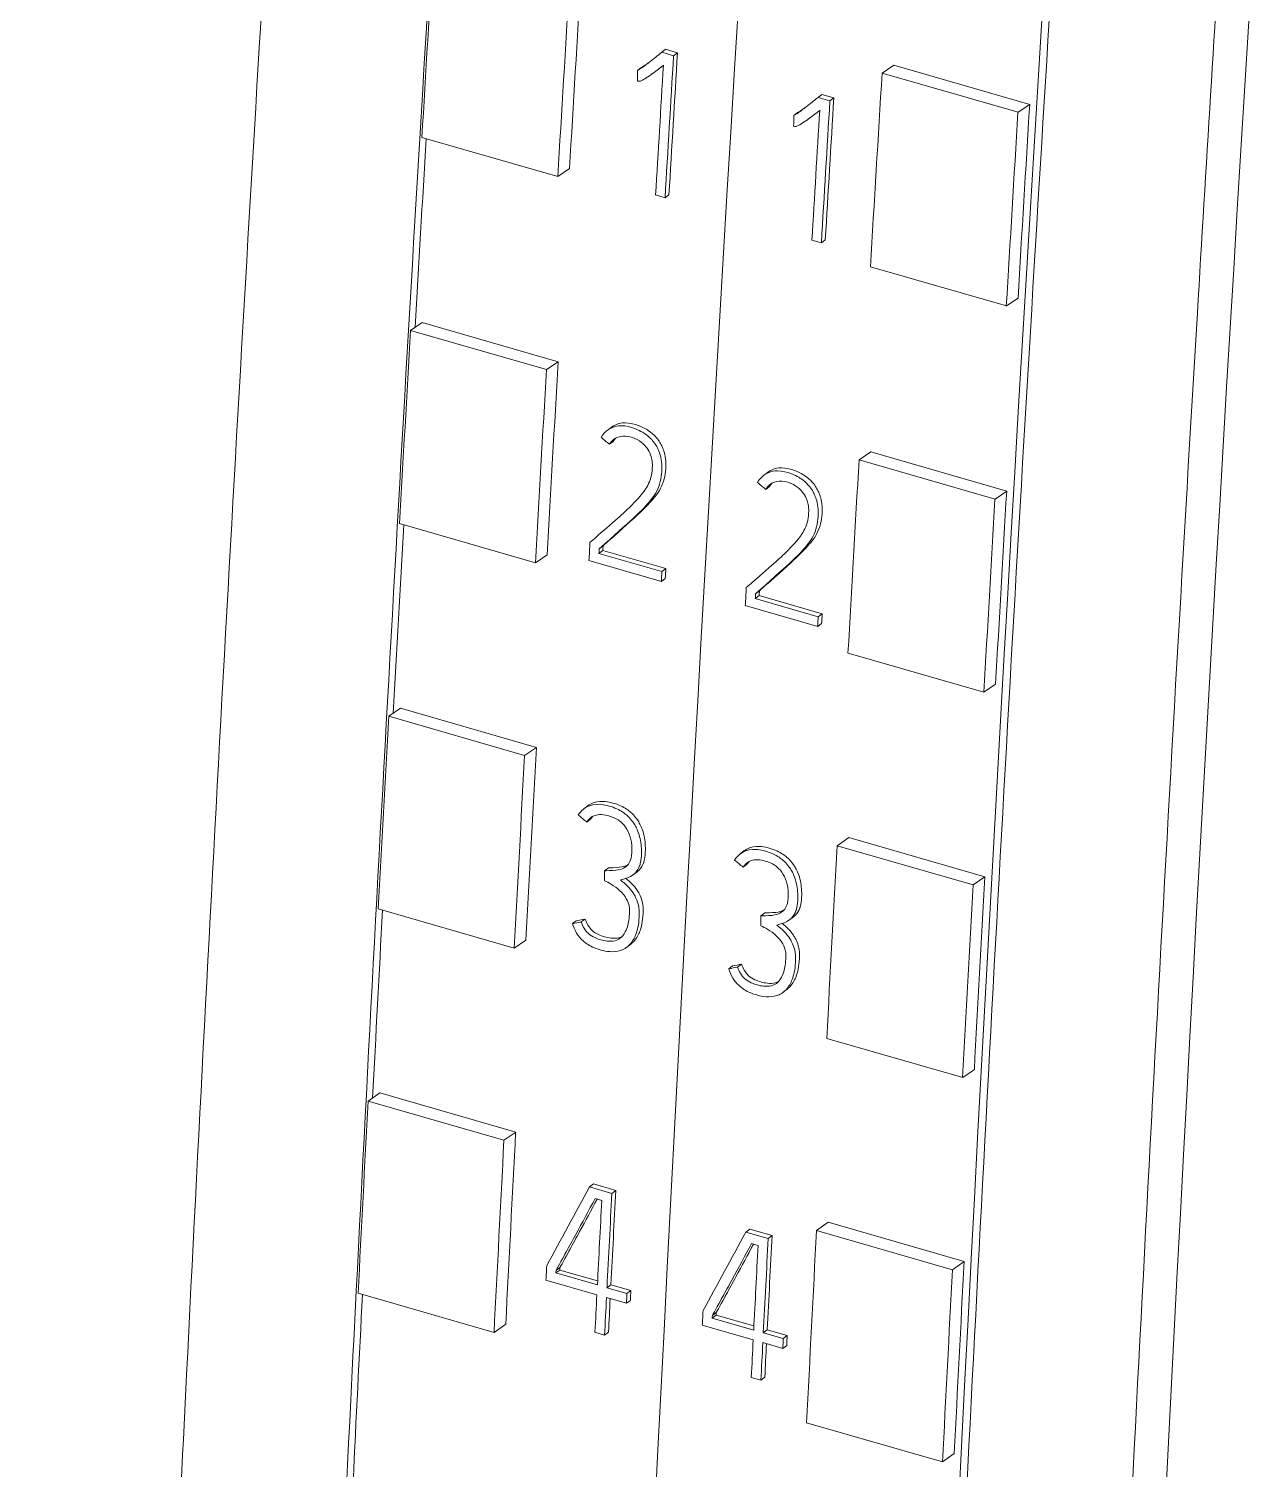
# Model space of a CAD drawing. Header units: inches. Extents: x 9220 to 92460, y -39241 to 4813.
# Drawn here: x 74714.8 to 74726.42, y -33770.7 to -33757.09 of the extents above; entities that cross this region are included whole.
import ezdxf

# ---------------------------------------------------------------- set-up
doc = ezdxf.new("R2010")
doc.units = ezdxf.units.IN
doc.header["$MEASUREMENT"] = 0

# ---------------------------------------------------------------- blocks, each defined once
blk = doc.blocks.new('A$C027ebf9d')
at = {"color": 0, "linetype": 'Continuous', "lineweight": 0}
for p, q in [((21.52031, -15.81854), (21.52228, -15.81705)), ((21.52627, -15.82026), (21.52031, -15.81854)), ((21.52228, -15.81705), (21.52823, -15.81877)), ((21.52627, -15.82026), (21.52823, -15.81877)), ((21.50811, -15.82762), (21.51007, -15.82613)), ((21.5174, -15.82797), (21.51936, -15.82648)), ((21.6309, -15.82895), (21.63677, -15.825)), ((21.70496, -15.84469), (21.63677, -15.825)), ((21.69909, -15.84864), (21.6309, -15.82895)), ((21.59875, -15.84117), (21.60071, -15.83968)), ((21.60471, -15.84289), (21.59875, -15.84117)), ((21.60071, -15.83968), (21.60667, -15.8414)), ((21.60471, -15.84289), (21.60667, -15.8414)), ((21.69909, -15.84864), (21.70496, -15.84469)), ((21.58654, -15.85025), (21.5885, -15.84876)), ((21.59584, -15.8506), (21.5978, -15.84911)), ((21.40002, -15.86123), (21.46821, -15.88092)), ((21.47408, -15.87694), (21.46821, -15.88092)), ((21.51727, -15.89017), (21.522, -15.89154)), ((21.522, -15.89154), (21.52396, -15.89005)), ((21.5957, -15.9128), (21.60043, -15.91417)), ((21.60043, -15.91417), (21.60239, -15.91268)), ((21.69324, -15.94588), (21.62505, -15.92619)), ((21.69911, -15.9419), (21.69324, -15.94588)), ((21.39432, -15.95817), (21.4002, -15.95416)), ((21.4002, -15.95416), (21.46839, -15.97384)), ((21.39432, -15.95817), (21.46252, -15.97785)), ((21.46252, -15.97785), (21.46839, -15.97384)), ((21.493, -16.00831), (21.49496, -16.00682)), ((21.49407, -16.01533), (21.49603, -16.01384)), ((21.61935, -16.02313), (21.62523, -16.01912)), ((21.69342, -16.0388), (21.62523, -16.01912)), ((21.68755, -16.04281), (21.61935, -16.02313)), ((21.57143, -16.03094), (21.57339, -16.02945)), ((21.57251, -16.03796), (21.57447, -16.03647)), ((21.68755, -16.04281), (21.69342, -16.0388)), ((21.38877, -16.05515), (21.45696, -16.07483)), ((21.46283, -16.07079), (21.45696, -16.07483)), ((21.48883, -16.0701), (21.49079, -16.06861)), ((21.52042, -16.07922), (21.48883, -16.0701)), ((21.48896, -16.06772), (21.49092, -16.06623)), ((21.49079, -16.06861), (21.52238, -16.07773)), ((21.48382, -16.07368), (21.52014, -16.08417)), ((21.52042, -16.07922), (21.52238, -16.07773)), ((21.52014, -16.08417), (21.5221, -16.08268)), ((21.56726, -16.09273), (21.56922, -16.09124)), ((21.59885, -16.10185), (21.56726, -16.09273)), ((21.5674, -16.09035), (21.56936, -16.08886)), ((21.56922, -16.09124), (21.60081, -16.10036)), ((21.56225, -16.09631), (21.59857, -16.1068)), ((21.59885, -16.10185), (21.60081, -16.10036)), ((21.59857, -16.1068), (21.60053, -16.10531)), ((21.68199, -16.13979), (21.6138, -16.12011)), ((21.68786, -16.13575), (21.68199, -16.13979)), ((21.38336, -16.15184), (21.38924, -16.14777)), ((21.38336, -16.15184), (21.45155, -16.17152)), ((21.38924, -16.14777), (21.45743, -16.16745)), ((21.45155, -16.17152), (21.45743, -16.16745)), ((21.4812, -16.19829), (21.48317, -16.1968)), ((21.4827, -16.20499), (21.48466, -16.20351)), ((21.60839, -16.2168), (21.61427, -16.21273)), ((21.67658, -16.23648), (21.60839, -16.2168)), ((21.68246, -16.23241), (21.61427, -16.21273)), ((21.55964, -16.22092), (21.5616, -16.21943)), ((21.49165, -16.22937), (21.49361, -16.22788)), ((21.50599, -16.2314), (21.50795, -16.22991)), ((21.56113, -16.22762), (21.56309, -16.22613)), ((21.67658, -16.23648), (21.68246, -16.23241)), ((21.3781, -16.24855), (21.44629, -16.26824)), ((21.57008, -16.252), (21.57204, -16.25051)), ((21.58442, -16.25403), (21.58639, -16.25254)), ((21.47551, -16.25592), (21.47747, -16.25444)), ((21.47997, -16.2551), (21.48194, -16.25362)), ((21.45216, -16.26414), (21.44629, -16.26824)), ((21.50288, -16.26768), (21.50484, -16.26619)), ((21.55394, -16.27855), (21.55591, -16.27706)), ((21.55841, -16.27773), (21.56037, -16.27625)), ((21.58131, -16.29031), (21.58327, -16.28882)), ((21.67132, -16.3332), (21.60313, -16.31351)), ((21.67719, -16.3291), (21.67132, -16.3332)), ((21.37298, -16.345), (21.37886, -16.34087)), ((21.37298, -16.345), (21.44117, -16.36468)), ((21.37886, -16.34087), (21.44705, -16.36056)), ((21.44117, -16.36468), (21.44705, -16.36056)), ((21.48406, -16.38808), (21.48602, -16.3866)), ((21.48406, -16.38808), (21.49531, -16.39133)), ((21.49728, -16.38984), (21.48602, -16.3866)), ((21.49531, -16.39133), (21.49728, -16.38984)), ((21.49023, -16.39487), (21.48692, -16.39392)), ((21.56249, -16.41071), (21.56445, -16.40922)), ((21.56249, -16.41071), (21.57375, -16.41396)), ((21.57571, -16.41247), (21.56445, -16.40922)), ((21.59801, -16.40996), (21.60389, -16.40583)), ((21.6662, -16.42964), (21.59801, -16.40996)), ((21.67208, -16.42552), (21.60389, -16.40583)), ((21.56867, -16.4175), (21.56536, -16.41655)), ((21.57375, -16.41396), (21.57571, -16.41247)), ((21.6662, -16.42964), (21.67208, -16.42552)), ((21.46723, -16.43128), (21.4692, -16.42979)), ((21.46723, -16.43128), (21.48804, -16.43728)), ((21.4673, -16.42999), (21.46926, -16.42851)), ((21.48815, -16.43526), (21.4692, -16.42979)), ((21.48779, -16.44221), (21.46225, -16.43484)), ((21.49286, -16.43868), (21.49483, -16.43719)), ((21.49286, -16.43868), (21.50289, -16.44157)), ((21.50485, -16.44008), (21.49483, -16.43719)), ((21.50289, -16.44157), (21.50485, -16.44008)), ((21.36801, -16.44146), (21.4362, -16.46114)), ((21.50264, -16.4465), (21.49261, -16.44361)), ((21.50264, -16.4465), (21.5046, -16.44501)), ((21.54567, -16.45391), (21.54763, -16.45242)), ((21.54567, -16.45391), (21.56647, -16.45991)), ((21.54573, -16.45262), (21.5477, -16.45114)), ((21.56658, -16.45789), (21.54763, -16.45242)), ((21.44208, -16.45699), (21.4362, -16.46114)), ((21.49165, -16.46244), (21.48682, -16.46104)), ((21.49165, -16.46244), (21.49361, -16.46095)), ((21.56622, -16.46484), (21.54069, -16.45747)), ((21.5713, -16.4613), (21.57326, -16.45982)), ((21.5713, -16.4613), (21.58132, -16.4642)), ((21.58329, -16.46271), (21.57326, -16.45982)), ((21.58132, -16.4642), (21.58329, -16.46271)), ((21.58107, -16.46913), (21.57104, -16.46623)), ((21.58107, -16.46913), (21.58303, -16.46764)), ((21.57008, -16.48506), (21.56526, -16.48367)), ((21.57008, -16.48506), (21.57204, -16.48358)), ((21.66123, -16.5261), (21.59304, -16.50642)), ((21.66711, -16.52195), (21.66123, -16.5261))]:
    blk.add_line(p, q, dxfattribs=at)
for centre, major_axis, ratio, start_param, end_param in [((41.12251, -2.63201), (-10.9193, -37.82555), 0.433013, -1.102762, -0.989056), ((41.12251, -2.63201), (-10.9193, -37.82555), 0.433013, -1.102762, -0.989056), ((41.27253, -2.67532), (-10.9193, -37.82555), 0.433013, -1.100465, -0.991379), ((41.35802, -2.69971), (-10.90947, -37.79151), 0.433013, -1.097566, -0.991094), ((41.04409, -2.60938), (-10.9193, -37.82555), 0.433013, -1.093672, -1.090953), ((41.09462, -2.62398), (-10.9197, -37.82543), 0.43303, -1.092978, -1.090984), ((41.08989, -2.62281), (-10.92079, -37.82921), 0.43303, -1.092807, -1.090985), ((41.1732, -2.64686), (-8.71998, -38.45003), 0.458432, -1.119259, -1.119112), ((41.16832, -2.64544), (-10.92079, -37.82921), 0.43303, -1.092807, -1.090985), ((41.17306, -2.6466), (-10.9197, -37.82543), 0.43303, -1.092978, -1.090984), ((41.26912, -2.67434), (-10.9193, -37.82555), 0.433013, -1.093672, -1.090953), ((41.25163, -2.66949), (-8.71998, -38.45003), 0.458432, -1.119259, -1.119112), ((41.04409, -2.60938), (-10.9193, -37.82555), 0.433013, -1.08824, -1.085523), ((43.9154, -3.4385), (-66.73006, 53.14729), 0.280885, 1.456745, 1.456809), ((43.99384, -3.46113), (-66.73006, 53.14729), 0.280885, 1.456745, 1.456809), ((41.26912, -2.67434), (-10.9193, -37.82555), 0.433013, -1.08824, -1.085523), ((41.06747, -2.61634), (-10.92079, -37.82922), 0.43303, -1.08592, -1.085665), ((41.07221, -2.6175), (-10.9197, -37.82544), 0.43303, -1.085868, -1.085802), ((41.1038, -2.62662), (-10.9197, -37.82543), 0.43303, -1.085802, -1.085663), ((41.14591, -2.63897), (-10.92079, -37.82922), 0.43303, -1.08592, -1.085665), ((41.15064, -2.64013), (-10.9197, -37.82544), 0.43303, -1.085868, -1.085802), ((41.18223, -2.64925), (-10.9197, -37.82543), 0.43303, -1.085802, -1.085663), ((41.04409, -2.60938), (-10.9193, -37.82555), 0.433013, -1.082811, -1.080096), ((43.61497, -3.35177), (-68.21995, 53.56006), 0.275788, 1.461318, 1.461382), ((43.6934, -3.3744), (-68.21995, 53.56006), 0.275788, 1.461318, 1.461382), ((41.1587, -2.64268), (-8.67458, -38.4625), 0.458913, -1.108631, -1.108493), ((41.26912, -2.67434), (-10.9193, -37.82555), 0.433013, -1.082811, -1.080096), ((41.23714, -2.66531), (-8.67458, -38.4625), 0.458913, -1.108631, -1.108493), ((38.39562, -1.84481), (-78.37128, -17.14586), 0.134473, 1.323896, 1.323955), ((38.47405, -1.86744), (-78.37128, -17.14586), 0.134473, 1.323896, 1.323955), ((41.04409, -2.60938), (-10.9193, -37.82555), 0.433013, -1.077386, -1.074672), ((41.0958, -2.62452), (-10.92079, -37.82921), 0.43303, -1.076974, -1.075642), ((41.17423, -2.64715), (-10.92079, -37.82921), 0.43303, -1.076974, -1.075642), ((41.26912, -2.67434), (-10.9193, -37.82555), 0.433013, -1.077386, -1.074672), ((41.07017, -2.61712), (-10.92079, -37.82922), 0.43303, -1.075678, -1.075642), ((41.0958, -2.62452), (-10.92079, -37.82921), 0.43303, -1.075503, -1.074973), ((41.10583, -2.62741), (-10.92079, -37.82922), 0.43303, -1.075642, -1.075503), ((41.14861, -2.63975), (-10.92079, -37.82922), 0.43303, -1.075678, -1.075642), ((41.17423, -2.64715), (-10.92079, -37.82921), 0.43303, -1.075503, -1.074973), ((41.18426, -2.65004), (-10.92079, -37.82922), 0.43303, -1.075642, -1.075503)]:
    blk.add_ellipse(centre, major_axis=major_axis, ratio=ratio, start_param=start_param, end_param=end_param, dxfattribs=at)
at = {"color": 0, "linetype": 'Continuous', "lineweight": 0, "extrusion": (0, 0, -1)}
for centre, major_axis, ratio, start_param, end_param in [((40.9759, -2.58969), (10.92257, 37.8369), 0.433013, -2.05064, -2.047921), ((41.04409, -2.60938), (10.92257, 37.8369), 0.433013, -2.05064, -2.047921), ((41.09462, -2.62418), (10.92079, 37.82921), 0.43303, -2.050607, -2.048614), ((41.20093, -2.65465), (10.92257, 37.8369), 0.433013, -2.05064, -2.047921), ((41.17305, -2.64681), (10.92079, 37.82921), 0.43303, -2.050607, -2.048614), ((41.26912, -2.67434), (10.92257, 37.8369), 0.433013, -2.05064, -2.047921), ((40.97249, -2.58871), (10.9193, 37.82555), 0.433013, -2.053449, -2.050796), ((40.9759, -2.58969), (10.92257, 37.8369), 0.433013, -2.05607, -2.053353), ((41.04409, -2.60938), (10.92257, 37.8369), 0.433013, -2.05607, -2.053353), ((41.20093, -2.65465), (10.92257, 37.8369), 0.433013, -2.05607, -2.053353), ((41.26912, -2.67434), (10.92257, 37.8369), 0.433013, -2.05607, -2.053353), ((40.97249, -2.58871), (10.9193, 37.82555), 0.433013, -2.058879, -2.056228), ((41.0722, -2.61771), (10.92079, 37.82922), 0.43303, -2.055789, -2.055723), ((41.10379, -2.62683), (10.92079, 37.82922), 0.43303, -2.055928, -2.055789), ((41.15064, -2.64034), (10.92079, 37.82922), 0.43303, -2.055789, -2.055723), ((41.18222, -2.64946), (10.92079, 37.82922), 0.43303, -2.055928, -2.055789), ((40.9759, -2.58969), (10.92257, 37.8369), 0.433013, -2.061497, -2.058781), ((41.04409, -2.60938), (10.92257, 37.8369), 0.433013, -2.061497, -2.058781), ((41.20093, -2.65465), (10.92257, 37.8369), 0.433013, -2.061497, -2.058781), ((41.26912, -2.67434), (10.92257, 37.8369), 0.433013, -2.061497, -2.058781), ((40.97249, -2.58871), (10.9193, 37.82555), 0.433013, -2.064306, -2.061657), ((38.39518, -1.84489), (-78.37912, -17.14757), 0.134473, -1.323957, -1.323899), ((38.47361, -1.86752), (-78.37912, -17.14757), 0.134473, -1.323957, -1.323899), ((40.9759, -2.58969), (10.92257, 37.8369), 0.433013, -2.066921, -2.064207), ((41.04409, -2.60938), (10.92257, 37.8369), 0.433013, -2.066921, -2.064207), ((40.59797, -2.4808), (-24.57412, -33.77302), 0.206653, 1.000887, 1.002152), ((41.09581, -2.62432), (10.9197, 37.82543), 0.43303, -2.065953, -2.064621), ((41.09098, -2.62313), (10.92079, 37.82921), 0.43303, -2.065951, -2.064757), ((40.67641, -2.50343), (-24.57412, -33.77302), 0.206653, 1.000887, 1.002152), ((41.20093, -2.65465), (10.92257, 37.8369), 0.433013, -2.066921, -2.064207), ((41.16941, -2.64576), (10.92079, 37.82921), 0.43303, -2.065951, -2.064757), ((41.17424, -2.64695), (10.9197, 37.82543), 0.43303, -2.065953, -2.064621), ((41.06544, -2.61576), (10.92079, 37.82921), 0.43303, -2.066089, -2.065884), ((41.07017, -2.61692), (10.9197, 37.82543), 0.43303, -2.065953, -2.065917), ((41.26912, -2.67434), (10.92257, 37.8369), 0.433013, -2.066921, -2.064207), ((41.10583, -2.62721), (10.9197, 37.82543), 0.43303, -2.066092, -2.065953), ((40.97249, -2.58871), (10.9193, 37.82555), 0.433013, -2.06973, -2.067083), ((41.09098, -2.62313), (10.92079, 37.82921), 0.43303, -2.066619, -2.066089), ((41.09581, -2.62432), (10.9197, 37.82543), 0.43303, -2.066622, -2.066149), ((41.14387, -2.63838), (10.92079, 37.82922), 0.43303, -2.066089, -2.065884), ((41.14861, -2.63955), (10.9197, 37.82543), 0.43303, -2.065953, -2.065917), ((41.18427, -2.64984), (10.9197, 37.82543), 0.43303, -2.066092, -2.065953), ((41.16941, -2.64576), (10.92079, 37.82921), 0.43303, -2.066619, -2.066089), ((41.17424, -2.64695), (10.9197, 37.82543), 0.43303, -2.066622, -2.066149)]:
    blk.add_ellipse(centre, major_axis=major_axis, ratio=ratio, start_param=start_param, end_param=end_param, dxfattribs=at)
at = {"color": 0, "linetype": 'Continuous', "lineweight": 0}
for points, knots in [([(21.28497, -19.35169), (21.28551, -19.23731), (21.28761, -18.96393), (21.29389, -18.52754), (21.30585, -17.98916), (21.32149, -17.48825), (21.3411, -16.98678), (21.36468, -16.4697), (21.39233, -15.96262), (21.41376, -15.61777), (21.42085, -15.50784)], [0.1285183, 0.1285183, 0.1285183, 0.1285183, 0.1989102, 0.2963502, 0.3949059, 0.525445, 0.5979674, 0.6950356, 0.8333844, 0.8979673, 0.8979673, 0.8979673, 0.8979673]), ([(21.33197, -15.59484), (21.32738, -15.6678), (21.3085, -15.97563), (21.28285, -16.44608), (21.25927, -16.96315), (21.23966, -17.46463), (21.22402, -17.96554), (21.21206, -18.50391), (21.20572, -18.94441), (21.20341, -19.24922), (21.20286, -19.39486), (21.20277, -19.42214)], [0.1237088, 0.1237088, 0.1237088, 0.1237088, 0.1666156, 0.3049644, 0.4020326, 0.474555, 0.6050941, 0.7036498, 0.8010898, 0.8739842, 0.8907937, 0.8907937, 0.8907937, 0.8907937]), ([(21.72771, -15.59642), (21.72062, -15.70635), (21.69919, -16.0512), (21.67154, -16.55828), (21.64796, -17.07536), (21.62835, -17.57683), (21.61271, -18.07774), (21.60075, -18.61612), (21.59447, -19.05251), (21.59237, -19.3259), (21.59183, -19.44027)], [0.1020327, 0.1020327, 0.1020327, 0.1020327, 0.1666156, 0.3049644, 0.4020326, 0.474555, 0.6050941, 0.7036498, 0.8010898, 0.8714817, 0.8714817, 0.8714817, 0.8714817]), ([(21.80249, -15.73067), (21.7979, -15.80362), (21.77902, -16.11146), (21.75337, -16.5819), (21.72978, -17.09898), (21.71018, -17.60046), (21.69454, -18.10136), (21.68258, -18.63974), (21.67624, -19.08023), (21.67393, -19.38505), (21.67337, -19.53069), (21.67329, -19.55797)], [0.1237088, 0.1237088, 0.1237088, 0.1237088, 0.1666156, 0.3049644, 0.4020326, 0.474555, 0.6050941, 0.7036498, 0.8010898, 0.8739842, 0.8907937, 0.8907937, 0.8907937, 0.8907937]), ([(21.52031, -15.81854), (21.51831, -15.82021), (21.51652, -15.82165), (21.51172, -15.82537), (21.51029, -15.8264), (21.50811, -15.82762)], [-0.04290218, -0.04290218, -0.04290218, -0.04290218, -0.02373339, -0.02373339, 0, 0, 0, 0]), ([(21.50809, -15.83299), (21.50845, -15.83309), (21.50889, -15.8331), (21.50944, -15.83305), (21.50976, -15.83294), (21.51036, -15.83269), (21.51089, -15.83245), (21.51282, -15.83129), (21.51401, -15.83046), (21.517, -15.82831), (21.51917, -15.82663), (21.52117, -15.82505)], [-0.0674581, -0.0674581, -0.0674581, -0.0674581, -0.05865765, -0.05865765, -0.04700766, -0.04700766, -0.03639713, -0.03639713, -0.02426395, -0.02426395, 0, 0, 0, 0]), ([(21.51007, -15.82613), (21.51092, -15.82566), (21.51176, -15.82515), (21.51257, -15.82461), (21.51282, -15.82445), (21.51306, -15.82428), (21.5133, -15.82411), (21.51352, -15.82396), (21.51373, -15.8238), (21.51395, -15.82364)], [0, 0, 0, 0, 0.1926145, 0.1926145, 0.1926145, 0.2505507, 0.2505507, 0.2505507, 0.30284, 0.30284, 0.30284, 0.30284]), ([(21.59875, -15.84117), (21.59674, -15.84284), (21.59495, -15.84428), (21.59015, -15.848), (21.58872, -15.84903), (21.58654, -15.85025)], [-0.04290218, -0.04290218, -0.04290218, -0.04290218, -0.02373339, -0.02373339, 0, 0, 0, 0]), ([(21.58652, -15.85562), (21.58688, -15.85572), (21.58732, -15.85573), (21.58787, -15.85568), (21.58819, -15.85557), (21.58879, -15.85532), (21.58932, -15.85508), (21.59126, -15.85391), (21.59245, -15.85309), (21.59544, -15.85094), (21.5976, -15.84925), (21.5996, -15.84768)], [-0.0674581, -0.0674581, -0.0674581, -0.0674581, -0.05865765, -0.05865765, -0.04700766, -0.04700766, -0.03639713, -0.03639713, -0.02426395, -0.02426395, 0, 0, 0, 0]), ([(21.5885, -15.84876), (21.58936, -15.84829), (21.5902, -15.84778), (21.59101, -15.84724), (21.59125, -15.84707), (21.59149, -15.84691), (21.59173, -15.84674), (21.59195, -15.84658), (21.59217, -15.84643), (21.59238, -15.84627)], [0, 0, 0, 0, 0.1926145, 0.1926145, 0.1926145, 0.2505507, 0.2505507, 0.2505507, 0.30284, 0.30284, 0.30284, 0.30284]), ([(21.48896, -16.06772), (21.50412, -16.05428), (21.51084, -16.04837), (21.51725, -16.04026), (21.51871, -16.03758), (21.52045, -16.03075), (21.52065, -16.02728), (21.51987, -16.02102), (21.51912, -16.01911), (21.51771, -16.01616), (21.51663, -16.01442), (21.51445, -16.01205), (21.51334, -16.01102), (21.51089, -16.00938), (21.50787, -16.00741), (21.50086, -16.00581), (21.49891, -16.00597), (21.49596, -16.00656), (21.49446, -16.00724), (21.49186, -16.00913), (21.49076, -16.01036), (21.48995, -16.01182)], [-0.577632, -0.577632, -0.577632, -0.577632, -0.4218567, -0.4218567, -0.3335936, -0.3335936, -0.2508856, -0.2508856, -0.1765842, -0.1765842, -0.1052836, -0.1052836, -0.0615445, -0.0615445, -0.0432006, -0.0432006, -0.0306892, -0.0306892, -0.015343, -0.015343, 0, 0, 0, 0]), ([(21.49496, -16.00682), (21.49502, -16.00678), (21.49507, -16.00673), (21.49643, -16.00574), (21.49794, -16.00507), (21.50088, -16.00448), (21.50284, -16.00433), (21.50984, -16.00593), (21.51284, -16.00788), (21.51531, -16.00954), (21.51641, -16.01057), (21.51857, -16.01292), (21.51966, -16.01465), (21.52111, -16.01769), (21.52184, -16.0196), (21.52264, -16.02601), (21.52236, -16.02949), (21.52066, -16.03612), (21.5192, -16.03879), (21.51277, -16.04691), (21.50606, -16.0528), (21.49092, -16.06623)], [0.0146882, 0.0146882, 0.0146882, 0.0146882, 0.0153724, 0.0153724, 0.0307479, 0.0307479, 0.0432247, 0.0432247, 0.0614092, 0.0614092, 0.1039631, 0.1039631, 0.1725743, 0.1725743, 0.2436776, 0.2436776, 0.3281316, 0.3281316, 0.4221631, 0.4221631, 0.5870155, 0.5870155, 0.5870155, 0.5870155]), ([(21.49407, -16.01533), (21.49461, -16.01445), (21.49524, -16.01366), (21.49676, -16.0124), (21.49758, -16.01196), (21.50003, -16.01119), (21.50172, -16.01114), (21.50487, -16.0116), (21.50647, -16.01212), (21.5096, -16.01382), (21.51087, -16.01489), (21.51267, -16.01677), (21.51345, -16.01781), (21.5145, -16.01978), (21.51506, -16.02106), (21.51575, -16.02513), (21.51568, -16.02756), (21.51485, -16.03307), (21.51362, -16.03555), (21.51013, -16.04092), (21.50672, -16.04444), (21.50135, -16.04974), (21.49745, -16.05323), (21.48433, -16.06457)], [-0.6274526, -0.6274526, -0.6274526, -0.6274526, -0.6009461, -0.6009461, -0.5752728, -0.5752728, -0.5340661, -0.5340661, -0.4924008, -0.4924008, -0.4483741, -0.4483741, -0.4067253, -0.4067253, -0.3748733, -0.3748733, -0.3368935, -0.3368935, -0.2736708, -0.2736708, -0.1653786, -0.1653786, 0, 0, 0, 0]), ([(21.5674, -16.09035), (21.58255, -16.0769), (21.58928, -16.071), (21.59569, -16.06289), (21.59715, -16.0602), (21.59889, -16.05338), (21.59909, -16.04991), (21.5983, -16.04365), (21.59756, -16.04174), (21.59614, -16.03879), (21.59506, -16.03705), (21.59288, -16.03468), (21.59178, -16.03365), (21.58932, -16.03201), (21.5863, -16.03004), (21.57929, -16.02844), (21.57734, -16.0286), (21.5744, -16.02919), (21.57289, -16.02986), (21.5703, -16.03176), (21.56919, -16.03299), (21.56838, -16.03445)], [-0.577632, -0.577632, -0.577632, -0.577632, -0.4218567, -0.4218567, -0.3335936, -0.3335936, -0.2508856, -0.2508856, -0.1765842, -0.1765842, -0.1052836, -0.1052836, -0.0615445, -0.0615445, -0.0432006, -0.0432006, -0.0306892, -0.0306892, -0.015343, -0.015343, 0, 0, 0, 0]), ([(21.57339, -16.02945), (21.57345, -16.0294), (21.57351, -16.02936), (21.57487, -16.02837), (21.57637, -16.0277), (21.57932, -16.02711), (21.58127, -16.02696), (21.58828, -16.02855), (21.59128, -16.03051), (21.59374, -16.03217), (21.59485, -16.0332), (21.59701, -16.03555), (21.59809, -16.03728), (21.59955, -16.04032), (21.60028, -16.04223), (21.60107, -16.04864), (21.6008, -16.05212), (21.59909, -16.05875), (21.59764, -16.06142), (21.59121, -16.06954), (21.5845, -16.07543), (21.56936, -16.08886)], [0.0146882, 0.0146882, 0.0146882, 0.0146882, 0.0153724, 0.0153724, 0.0307479, 0.0307479, 0.0432247, 0.0432247, 0.0614092, 0.0614092, 0.1039631, 0.1039631, 0.1725743, 0.1725743, 0.2436776, 0.2436776, 0.3281316, 0.3281316, 0.4221631, 0.4221631, 0.5870155, 0.5870155, 0.5870155, 0.5870155]), ([(21.57251, -16.03796), (21.57304, -16.03708), (21.57368, -16.03629), (21.57519, -16.03503), (21.57601, -16.03459), (21.57846, -16.03382), (21.58015, -16.03377), (21.5833, -16.03423), (21.5849, -16.03475), (21.58803, -16.03645), (21.5893, -16.03752), (21.5911, -16.0394), (21.59188, -16.04043), (21.59294, -16.04241), (21.59349, -16.04369), (21.59418, -16.04776), (21.59412, -16.05019), (21.59328, -16.0557), (21.59205, -16.05818), (21.58856, -16.06355), (21.58516, -16.06707), (21.57979, -16.07237), (21.57589, -16.07585), (21.56277, -16.0872)], [-0.6274526, -0.6274526, -0.6274526, -0.6274526, -0.6009461, -0.6009461, -0.5752728, -0.5752728, -0.5340661, -0.5340661, -0.4924008, -0.4924008, -0.4483741, -0.4483741, -0.4067253, -0.4067253, -0.3748733, -0.3748733, -0.3368935, -0.3368935, -0.2736708, -0.2736708, -0.1653786, -0.1653786, 0, 0, 0, 0]), ([(21.48317, -16.1968), (21.48402, -16.19616), (21.48496, -16.19565), (21.4883, -16.19442), (21.4905, -16.19447), (21.49446, -16.19486), (21.4973, -16.1957), (21.50203, -16.19786), (21.50366, -16.19909), (21.50671, -16.20174), (21.50798, -16.20355), (21.50956, -16.2062), (21.51051, -16.20811), (21.51189, -16.21342), (21.51216, -16.21619), (21.51209, -16.22297), (21.51133, -16.22509), (21.51081, -16.22654), (21.5101, -16.22794), (21.50857, -16.22941), (21.50828, -16.22966), (21.50795, -16.22991)], [0.0133129, 0.0133129, 0.0133129, 0.0133129, 0.0235299, 0.0235299, 0.04696, 0.04696, 0.0881739, 0.0881739, 0.1304868, 0.1304868, 0.209254, 0.209254, 0.2866446, 0.2866446, 0.3637853, 0.3637853, 0.4872737, 0.4872737, 0.9002217, 0.9002217, 0.9823116, 0.9823116, 0.9823116, 0.9823116]), ([(21.49966, -16.23399), (21.50094, -16.2337), (21.50245, -16.23324), (21.50513, -16.23215), (21.50609, -16.23139), (21.50812, -16.22945), (21.50883, -16.22805), (21.50937, -16.22658), (21.51012, -16.22449), (21.5102, -16.21749), (21.50989, -16.21476), (21.50857, -16.20964), (21.50761, -16.20773), (21.50601, -16.20501), (21.50474, -16.20323), (21.50173, -16.2006), (21.50011, -16.19937), (21.49537, -16.19719), (21.49254, -16.19637), (21.48858, -16.19595), (21.48639, -16.19591), (21.48289, -16.19717), (21.48181, -16.19778), (21.4799, -16.19936), (21.47909, -16.20033), (21.47847, -16.20146)], [-0.9938302, -0.9938302, -0.9938302, -0.9938302, -0.8841652, -0.8841652, -0.7176499, -0.7176499, -0.4309945, -0.4309945, -0.3368134, -0.3368134, -0.2718424, -0.2718424, -0.2015725, -0.2015725, -0.1272457, -0.1272457, -0.0867778, -0.0867778, -0.0470254, -0.0470254, -0.0237049, -0.0237049, -0.0118951, -0.0118951, 0, 0, 0, 0]), ([(21.4827, -16.20499), (21.48355, -16.20363), (21.48443, -16.20279), (21.48678, -16.20144), (21.48806, -16.20125), (21.49189, -16.20108), (21.49455, -16.20207), (21.4968, -16.20293), (21.49811, -16.2036), (21.50019, -16.20514), (21.50122, -16.20608), (21.50313, -16.20882), (21.50396, -16.21044), (21.50509, -16.21416), (21.50532, -16.21602), (21.50539, -16.21906), (21.50537, -16.22136), (21.50468, -16.22432), (21.50422, -16.22524), (21.50313, -16.2266), (21.50239, -16.2274), (21.50028, -16.22847), (21.49911, -16.22892), (21.49546, -16.22933), (21.49222, -16.22936), (21.49165, -16.22937)], [-0.208299, -0.208299, -0.208299, -0.208299, -0.2007342, -0.2007342, -0.1911071, -0.1911071, -0.1636576, -0.1636576, -0.1256471, -0.1256471, -0.097052, -0.097052, -0.0715963, -0.0715963, -0.0465223, -0.0465223, -0.029806, -0.029806, -0.0183418, -0.0183418, -0.0103098, -0.0103098, -0.0051306, -0.0051306, 0, 0, 0, 0]), ([(21.5616, -16.21943), (21.56245, -16.21878), (21.5634, -16.21827), (21.56674, -16.21705), (21.56893, -16.2171), (21.5729, -16.21749), (21.57574, -16.21833), (21.58047, -16.22049), (21.5821, -16.22172), (21.58514, -16.22437), (21.58641, -16.22618), (21.58799, -16.22883), (21.58895, -16.23074), (21.59033, -16.23605), (21.59059, -16.23882), (21.59052, -16.24559), (21.58977, -16.24772), (21.58924, -16.24917), (21.58853, -16.25057), (21.587, -16.25204), (21.58672, -16.25229), (21.58639, -16.25254)], [0.0133129, 0.0133129, 0.0133129, 0.0133129, 0.0235299, 0.0235299, 0.04696, 0.04696, 0.0881739, 0.0881739, 0.1304868, 0.1304868, 0.209254, 0.209254, 0.2866446, 0.2866446, 0.3637853, 0.3637853, 0.4872737, 0.4872737, 0.9002217, 0.9002217, 0.9823116, 0.9823116, 0.9823116, 0.9823116]), ([(21.57809, -16.25662), (21.57937, -16.25633), (21.58088, -16.25587), (21.58356, -16.25478), (21.58453, -16.25402), (21.58655, -16.25208), (21.58726, -16.25068), (21.58781, -16.24921), (21.58855, -16.24712), (21.58863, -16.24012), (21.58832, -16.23739), (21.587, -16.23227), (21.58605, -16.23036), (21.58444, -16.22764), (21.58317, -16.22586), (21.58017, -16.22323), (21.57854, -16.222), (21.5738, -16.21982), (21.57097, -16.219), (21.56701, -16.21858), (21.56482, -16.21854), (21.56133, -16.2198), (21.56024, -16.2204), (21.55833, -16.22199), (21.55752, -16.22296), (21.55691, -16.22409)], [-0.9938302, -0.9938302, -0.9938302, -0.9938302, -0.8841652, -0.8841652, -0.7176499, -0.7176499, -0.4309945, -0.4309945, -0.3368134, -0.3368134, -0.2718424, -0.2718424, -0.2015725, -0.2015725, -0.1272457, -0.1272457, -0.0867778, -0.0867778, -0.0470254, -0.0470254, -0.0237049, -0.0237049, -0.0118951, -0.0118951, 0, 0, 0, 0]), ([(21.56113, -16.22762), (21.56198, -16.22625), (21.56287, -16.22542), (21.56522, -16.22407), (21.56649, -16.22388), (21.57033, -16.22371), (21.57298, -16.2247), (21.57523, -16.22556), (21.57654, -16.22623), (21.57862, -16.22777), (21.57966, -16.22871), (21.58157, -16.23145), (21.58239, -16.23307), (21.58352, -16.23679), (21.58375, -16.23865), (21.58382, -16.24169), (21.5838, -16.24399), (21.58311, -16.24694), (21.58266, -16.24787), (21.58156, -16.24923), (21.58082, -16.25003), (21.57871, -16.25109), (21.57754, -16.25155), (21.57389, -16.25196), (21.57065, -16.25199), (21.57008, -16.252)], [-0.208299, -0.208299, -0.208299, -0.208299, -0.2007342, -0.2007342, -0.1911071, -0.1911071, -0.1636576, -0.1636576, -0.1256471, -0.1256471, -0.097052, -0.097052, -0.0715963, -0.0715963, -0.0465223, -0.0465223, -0.029806, -0.029806, -0.0183418, -0.0183418, -0.0103098, -0.0103098, -0.0051306, -0.0051306, 0, 0, 0, 0]), ([(21.49361, -16.22788), (21.49396, -16.22787), (21.49725, -16.22784), (21.50091, -16.22747), (21.50207, -16.22705), (21.50305, -16.22657), (21.50311, -16.22654), (21.50317, -16.2265)], [0, 0, 0, 0, 0.0031941, 0.0031941, 0.00639849, 0.00639849, 0.006625126, 0.006625126, 0.006625126, 0.006625126]), ([(21.47551, -16.25592), (21.47594, -16.25726), (21.47672, -16.25919), (21.47838, -16.26194), (21.47949, -16.26336), (21.48241, -16.26588), (21.48402, -16.26706), (21.48821, -16.26877), (21.49119, -16.26975), (21.49614, -16.27009), (21.49797, -16.26993), (21.50107, -16.26891), (21.50272, -16.26806), (21.50575, -16.26487), (21.50668, -16.26305), (21.50811, -16.25929), (21.50881, -16.25636), (21.50915, -16.25038), (21.50908, -16.24831), (21.50777, -16.24341), (21.50668, -16.24161), (21.50438, -16.23813), (21.502, -16.23599), (21.49966, -16.23399)], [-0.1948322, -0.1948322, -0.1948322, -0.1948322, -0.1554709, -0.1554709, -0.1240738, -0.1240738, -0.0974323, -0.0974323, -0.0796312, -0.0796312, -0.0687614, -0.0687614, -0.0595311, -0.0595311, -0.050446, -0.050446, -0.0387248, -0.0387248, -0.0317486, -0.0317486, -0.0239054, -0.0239054, 0, 0, 0, 0]), ([(21.49166, -16.23439), (21.49342, -16.23521), (21.4966, -16.23678), (21.50071, -16.24066), (21.50173, -16.24195), (21.50338, -16.24491), (21.50378, -16.24615), (21.50408, -16.24758), (21.50445, -16.24945), (21.50386, -16.2545), (21.50339, -16.25703), (21.50196, -16.26041), (21.5012, -16.26175), (21.49932, -16.26345), (21.49831, -16.26411), (21.49566, -16.26479), (21.49431, -16.26483), (21.49086, -16.26447), (21.48852, -16.26378), (21.48574, -16.26249), (21.48449, -16.2618), (21.48282, -16.26024), (21.48209, -16.25945), (21.48078, -16.25724), (21.48032, -16.25617), (21.47997, -16.2551)], [-2.044693, -2.044693, -2.044693, -2.044693, -1.221851, -1.221851, -0.821992, -0.821992, -0.432186, -0.432186, -0.274077, -0.274077, -0.189393, -0.189393, -0.140287, -0.140287, -0.109775, -0.109775, -0.083079, -0.083079, -0.041653, -0.041653, -0.019631, -0.019631, -0.008763, -0.008763, 0, 0, 0, 0]), ([(21.50243, -16.23321), (21.50447, -16.23497), (21.50646, -16.23687), (21.5086, -16.24005), (21.50968, -16.24182), (21.51106, -16.24683), (21.51109, -16.24893), (21.5108, -16.25487), (21.51004, -16.25782), (21.50879, -16.26122), (21.50787, -16.26318), (21.50581, -16.26539), (21.50533, -16.26582), (21.50484, -16.26619)], [0.00277298, 0.00277298, 0.00277298, 0.00277298, 0.02350481, 0.02350481, 0.03196588, 0.03196588, 0.04020075, 0.04020075, 0.05767018, 0.05767018, 0.07057695, 0.07057695, 0.07443722, 0.07443722, 0.07443722, 0.07443722]), ([(21.57204, -16.25051), (21.5724, -16.2505), (21.57568, -16.25047), (21.57934, -16.2501), (21.5805, -16.24968), (21.58148, -16.2492), (21.58154, -16.24916), (21.58161, -16.24913)], [0, 0, 0, 0, 0.0031941, 0.0031941, 0.00639849, 0.00639849, 0.006625126, 0.006625126, 0.006625126, 0.006625126]), ([(21.48194, -16.25362), (21.48228, -16.25468), (21.48273, -16.25573), (21.48404, -16.25794), (21.48477, -16.25874), (21.48641, -16.26028), (21.48764, -16.26097), (21.49045, -16.26229), (21.49281, -16.26297), (21.49625, -16.26334), (21.4976, -16.2633), (21.49947, -16.26283), (21.50002, -16.26261), (21.50049, -16.26235)], [0, 0, 0, 0, 0.008697, 0.008697, 0.019598, 0.019598, 0.0414527, 0.0414527, 0.08153, 0.08153, 0.1074581, 0.1074581, 0.1205828, 0.1205828, 0.1205828, 0.1205828]), ([(21.55394, -16.27855), (21.55437, -16.27988), (21.55515, -16.28182), (21.55681, -16.28456), (21.55792, -16.28599), (21.56084, -16.28851), (21.56246, -16.28969), (21.56664, -16.29139), (21.56962, -16.29238), (21.57457, -16.29272), (21.5764, -16.29256), (21.5795, -16.29154), (21.58115, -16.29069), (21.58419, -16.2875), (21.58511, -16.28568), (21.58654, -16.28192), (21.58724, -16.27899), (21.58758, -16.27301), (21.58751, -16.27094), (21.5862, -16.26604), (21.58511, -16.26424), (21.58281, -16.26076), (21.58043, -16.25862), (21.57809, -16.25662)], [-0.1948322, -0.1948322, -0.1948322, -0.1948322, -0.1554709, -0.1554709, -0.1240738, -0.1240738, -0.0974323, -0.0974323, -0.0796312, -0.0796312, -0.0687614, -0.0687614, -0.0595311, -0.0595311, -0.050446, -0.050446, -0.0387248, -0.0387248, -0.0317486, -0.0317486, -0.0239054, -0.0239054, 0, 0, 0, 0]), ([(21.5701, -16.25702), (21.57186, -16.25784), (21.57503, -16.25941), (21.57915, -16.26329), (21.58017, -16.26458), (21.58182, -16.26754), (21.58222, -16.26878), (21.58251, -16.2702), (21.58288, -16.27208), (21.58229, -16.27713), (21.58182, -16.27966), (21.5804, -16.28304), (21.57964, -16.28438), (21.57775, -16.28607), (21.57674, -16.28674), (21.57409, -16.28742), (21.57274, -16.28746), (21.56929, -16.2871), (21.56695, -16.28641), (21.56418, -16.28512), (21.56293, -16.28443), (21.56126, -16.28287), (21.56052, -16.28208), (21.55921, -16.27986), (21.55875, -16.2788), (21.55841, -16.27773)], [-2.044693, -2.044693, -2.044693, -2.044693, -1.221851, -1.221851, -0.821992, -0.821992, -0.432186, -0.432186, -0.274077, -0.274077, -0.189393, -0.189393, -0.140287, -0.140287, -0.109775, -0.109775, -0.083079, -0.083079, -0.041653, -0.041653, -0.019631, -0.019631, -0.008763, -0.008763, 0, 0, 0, 0]), ([(21.58087, -16.25584), (21.5829, -16.2576), (21.5849, -16.2595), (21.58704, -16.26268), (21.58811, -16.26445), (21.5895, -16.26946), (21.58953, -16.27156), (21.58923, -16.27749), (21.58848, -16.28045), (21.58722, -16.28385), (21.58631, -16.28581), (21.58425, -16.28802), (21.58376, -16.28845), (21.58327, -16.28882)], [0.00277298, 0.00277298, 0.00277298, 0.00277298, 0.02350481, 0.02350481, 0.03196588, 0.03196588, 0.04020075, 0.04020075, 0.05767018, 0.05767018, 0.07057695, 0.07057695, 0.07443722, 0.07443722, 0.07443722, 0.07443722]), ([(21.56037, -16.27625), (21.56071, -16.27731), (21.56116, -16.27836), (21.56247, -16.28057), (21.56321, -16.28137), (21.56485, -16.28291), (21.56607, -16.2836), (21.56889, -16.28491), (21.57124, -16.2856), (21.57468, -16.28597), (21.57604, -16.28593), (21.5779, -16.28545), (21.57845, -16.28524), (21.57893, -16.28498)], [0, 0, 0, 0, 0.008697, 0.008697, 0.019598, 0.019598, 0.0414527, 0.0414527, 0.08153, 0.08153, 0.1074581, 0.1074581, 0.1205828, 0.1205828, 0.1205828, 0.1205828]), ([(21.48692, -16.39392), (21.48371, -16.39998), (21.48044, -16.40599), (21.47551, -16.415), (21.47387, -16.418), (21.47126, -16.42281), (21.46831, -16.42824), (21.4673, -16.42999)], [-0.1129036, -0.1129036, -0.1129036, -0.1129036, -0.050178, -0.050178, -0.0188148, -0.0188148, 0, 0, 0, 0]), ([(21.46926, -16.42851), (21.47027, -16.42675), (21.47322, -16.42132), (21.47584, -16.41651), (21.47748, -16.41351), (21.48208, -16.40509), (21.48503, -16.39967), (21.48793, -16.39421)], [0, 0, 0, 0, 0.0188148, 0.0188148, 0.050178, 0.050178, 0.1067472, 0.1067472, 0.1067472, 0.1067472]), ([(21.56536, -16.41655), (21.56215, -16.42261), (21.55887, -16.42862), (21.55395, -16.43763), (21.55231, -16.44063), (21.54969, -16.44544), (21.54674, -16.45087), (21.54573, -16.45262)], [-0.1129036, -0.1129036, -0.1129036, -0.1129036, -0.050178, -0.050178, -0.0188148, -0.0188148, 0, 0, 0, 0]), ([(21.5477, -16.45114), (21.5487, -16.44938), (21.55165, -16.44395), (21.55427, -16.43914), (21.55591, -16.43614), (21.56051, -16.42772), (21.56347, -16.4223), (21.56637, -16.41684)], [0, 0, 0, 0, 0.0188148, 0.0188148, 0.050178, 0.050178, 0.1067472, 0.1067472, 0.1067472, 0.1067472])]:
    blk.add_open_spline(points, degree=3, knots=knots, dxfattribs=at)
for points in [[(21.52117, -15.8251), (21.52057, -15.82556), (21.51997, -15.82603), (21.51936, -15.82648)], [(21.5996, -15.84773), (21.599, -15.84819), (21.5984, -15.84866), (21.5978, -15.84911)], [(21.4973, -16.01216), (21.49682, -16.01266), (21.49641, -16.01323), (21.49603, -16.01384)], [(21.57574, -16.03479), (21.57526, -16.03529), (21.57484, -16.03586), (21.57447, -16.03647)], [(21.48577, -16.20203), (21.48535, -16.20248), (21.48499, -16.20298), (21.48466, -16.20351)], [(21.5642, -16.22466), (21.56379, -16.22511), (21.56342, -16.22561), (21.56309, -16.22613)]]:
    blk.add_open_spline(points, degree=3, dxfattribs=at)

msp = doc.modelspace()

# ---------------------------------------------------------------- block references
at = {"xscale": 18.8131500959034, "yscale": 18.8131500959034, "zscale": 18.8131500959034}
msp.add_blockref('A$C027ebf9d', (74315.912, -33459.72), dxfattribs=at)

doc.saveas('drawing.dxf')
